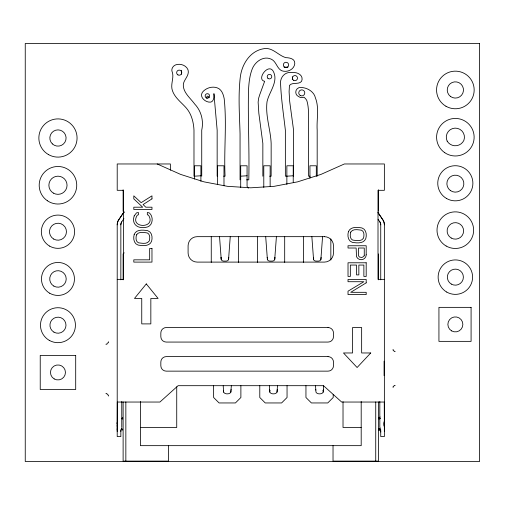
<?xml version="1.0" encoding="UTF-8"?>
<svg xmlns="http://www.w3.org/2000/svg" width="505" height="505" viewBox="0 0 505 505"><rect width="100%" height="100%" fill="white"/><g stroke="black" fill="none" stroke-linecap="round" stroke-linejoin="round"><path stroke-width="0.76" d="M117.21 429.534L117.21 428.84M117.21 423.853L117.21 422.527L117.305 424.358M117.305 426.681L117.21 425.178M117.21 431.447L117.305 402.043L159.921 402.043L178.095 385.687L323.484 385.687L341.658 402.043L384.273 402.043L384.368 431.447M223.197 385.814L223.646 392.101A3.636 2.481 0 0 0 227.13 393.862L228.304 393.78A3.636 2.481 0 0 0 230.867 392.101L230.936 390.769M231.315 385.814L230.867 392.101M269.354 385.814L269.809 392.101A3.636 2.481 0 0 0 273.293 393.862L274.461 393.78A3.636 2.481 0 0 0 277.024 392.101L277.283 389.481M277.479 385.814L277.024 392.101M315.518 385.814L315.966 392.101A3.636 2.481 0 0 0 319.45 393.862L320.625 393.78A3.636 2.481 0 0 0 323.187 392.101L323.446 389.481M323.642 385.814L323.187 392.101M219.536 236.662L221.24 259.62A2.727 2.121 0 0 0 223.841 261.098L225.943 261.098A2.727 2.121 0 0 0 228.544 259.62L228.79 257.38M230.248 236.662L228.544 259.62M267.278 259.097L267.404 259.62A2.727 2.121 0 0 0 270.005 261.098L272.107 261.098A2.727 2.121 0 0 0 274.707 259.62L274.954 257.38M276.405 236.662L274.707 259.62M311.863 236.662L313.561 259.62A2.727 2.121 0 0 0 316.162 261.098L318.264 261.098A2.727 2.121 0 0 0 320.864 259.62L321.111 257.38M322.569 236.662L320.864 259.62M120.846 431.447L121.156 429.496M384.09 422.818L384.273 421.662M384.09 424.402L384.002 423.392M384.002 424.932L384.273 426.681M230.968 390.106L231.12 389.481M124.022 211.904L118.763 219.77A9.09 9.09 0 0 0 117.21 224.845L117.21 436.572L120.846 436.572L120.846 429.837M123.902 212.144L118.763 219.77A9.147 9.109 0 0 0 117.217 224.845M120.846 279.82L120.846 224.845A5.454 5.454 0 0 1 121.781 221.802L123.921 218.621M384.002 422.767L384.368 422.521M384.273 421.019L384.273 422.647M124.211 252.835L123.119 253.927L123.119 279.839M194.545 176.176L200.902 175.778M240.702 176.176L247.065 175.778M286.865 176.176L293.228 175.778M284.081 67.133L287.907 67.133M223.633 176.169L225.072 176.169C223.797 150.376 226.922 124.369 224.188 98.652C223.45 94.984 222.238 90.944 219.006 88.71C213.691 85.49 206.021 87.542 202.347 92.352C199.437 96.783 204.563 101.499 208.805 102.092C213.621 103.241 214.473 97.055 213.924 93.665L217.156 130.151L217.156 176.169M269.645 176.201L271.153 176.201L271.153 143.407C270.573 129.444 265.226 115.683 267.031 101.688C269.209 91.626 279.006 81.28 273.041 70.908C267.921 63.068 256.117 79.771 264.658 81.292L259.753 94.662L258.629 98.235L258.137 102.117L258.831 113.24L262.846 143.407L262.846 176.201M286.853 176.169L285.363 176.169L285.363 130.151C283.633 115.14 281.367 100.154 280.635 85.048C279.385 77.802 284.883 71.028 292.641 72.632C297.679 71.843 303.985 75.605 301.605 81.299C298.657 84.96 292.572 81.816 289.466 85.402L289.1 91.708L289.668 101.29L293.569 130.151L293.569 176.169M310.12 176.169L308.549 176.169L308.549 130.151C307.955 120.367 309.704 109.989 306.794 100.495A11.362 11.362 0 0 0 303.915 97.143A4.766 4.766 0 0 1 298.928 96.714C294.63 95.104 294.724 89.189 299.017 87.624C305.512 86.677 313.965 90.982 315.385 97.819C319.444 107.855 316.483 119.603 317.178 130.151L317.178 176.169M246.604 179.831L248.788 179.831C249.508 149.966 247.816 120.108 248.504 90.25C248.883 83.42 249.489 76.501 251.831 70.025C254.223 62.399 262.972 55.424 271.015 59.079C276.923 61.427 277.005 70.637 283.892 71.268C288.727 71.95 294.314 68.8 294.775 63.636C295.292 58.744 289.491 57.709 285.83 57.646C277.901 55.367 272.107 46.447 262.796 48.89C249.432 51.586 241.529 65.101 240.21 77.852C238.126 96.436 239.553 115.178 240.052 133.812L240.052 179.831M117.21 279.366L123.573 279.366L123.573 190.316L117.21 190.316L117.21 163.967L170.374 163.967L170.374 170.198M384.368 279.366L378.005 279.366L378.005 190.316L384.368 190.316L384.368 163.967L344.385 163.967L320.984 174.395L297.59 181.85L274.19 186.32L250.789 187.809L227.389 186.32L203.995 181.85L180.594 174.395L157.194 163.967M105.911 344.227L106.959 344.227A1.464 1.464 0 0 1 108.423 342.762L108.423 341.721M395.194 351.43L394.146 351.43A1.042 1.042 0 0 0 393.105 350.388L393.105 349.34M395.194 385.429L394.146 385.429A1.042 1.042 0 0 1 393.105 386.47L393.105 387.518M105.911 393.553L106.959 393.553A1.464 1.464 0 0 0 108.423 395.017L108.423 396.065M140.384 427.483L176.731 427.483L176.731 386.836M361.195 427.483L343.021 427.483L343.021 401.69M384.002 424.307L384.09 423.297M124.236 212.334L123.119 211.216L123.119 189.785M378.106 212.775L382.815 219.77A9.09 9.09 0 0 1 384.368 224.845L384.368 436.572L380.732 436.572L380.732 429.711M378.087 219.258L379.804 221.802A5.454 5.454 0 0 1 380.732 224.845L380.732 279.82M377.992 212.561L382.815 219.77A9.147 9.109 0 0 1 384.368 224.845M315.713 389.481L315.865 390.106M269.55 389.481L269.809 392.101M267.158 257.38L267.284 257.904M220.994 257.38L221.24 259.62M380.423 429.496L380.732 431.447M384.09 424.882L384.273 426.037M313.561 259.62L313.441 257.904A2.727 2.121 0 0 0 313.731 258.383M265.699 236.662L267.404 259.62M223.576 390.769L223.646 392.101M384.097 361.151L384.097 375.688M380.202 427.836L380.202 429.155A1.818 1.401 0 0 0 378.914 428.745L378.914 430.184A1.818 1.812 0 0 1 380.732 431.996M379.823 401.488L379.823 427.483M378.914 418.954L378.914 417.515A1.818 1.812 0 0 0 380.202 416.985M378.46 189.785L378.46 211.216M378.46 253.927L378.46 279.839M378.46 401.955L378.46 461.109L333.029 461.109L333.029 445.656M375.733 401.955L375.733 461.109M361.195 401.469L361.195 445.656L140.384 445.656L140.384 401.513M333.205 394.348L333.205 397.498L327.758 402.952L311.402 402.952L305.948 397.498L305.948 385.687M330.844 238.909L330.844 260.037M316.307 176.346L316.307 165.785L309.944 165.785L309.944 178.177M303.587 236.561L303.587 262.385M293.228 182.141L293.228 165.785L286.865 165.785L286.865 184.413M287.048 385.687L287.048 397.498L281.594 402.952L265.239 402.952L259.785 397.498L259.785 385.687M284.687 236.561L284.687 262.385M263.787 187.443L263.787 165.785L270.143 165.785L270.143 185.777A2.727 2.727 0 0 0 270.238 186.478M257.424 236.561L257.424 262.385M240.885 385.687L240.885 397.498L235.431 402.952L219.075 402.952L213.628 397.498L213.628 385.687M240.702 187.582L240.702 165.785L247.065 165.785L247.065 185.777A2.727 2.727 0 0 0 248.428 188.138M238.524 236.561L238.524 262.385M223.986 185.777L223.986 165.785L217.623 165.785L217.623 184.666M211.26 236.561L211.26 262.385M206.987 98.488L206.987 96.215L208.312 96.215L208.47 96.777A2.235 2.235 0 0 0 209.171 97.692M201.729 176.169L201.729 130.151C203.824 120.878 201.299 110.993 194.741 104.087C190.341 97.97 182.475 92.188 183.372 83.798C184.426 79.108 189.615 75.119 188.056 69.93C186.459 65.656 181.352 63.63 177.066 64.482C174.029 64.962 171.353 67.683 171.877 70.896C174.522 76.855 170.848 82.807 171.934 88.823C173.701 97.061 181.099 102.035 186.307 108.032C191.559 114.136 193.585 122.267 193.983 130.151L193.983 176.169M200.902 181.333L200.902 165.785L194.545 165.785L194.545 179.054M181.541 70.29L181.541 74.229M168.556 445.656L168.556 461.109L123.119 461.109L123.119 401.955M125.846 401.955L125.846 461.109M122.664 417.515L122.664 418.954A1.818 1.401 0 0 1 121.383 418.544M122.664 430.184L122.664 429.042A1.818 1.483 0 0 0 121.383 429.477L121.383 428.253M121.755 401.488L121.755 427.483M378.914 429.042A1.818 1.483 0 0 1 380.202 429.477M380.202 418.222A1.818 1.483 0 0 1 378.914 418.658M122.664 418.658A1.818 1.483 0 0 1 121.383 418.222M379.804 221.802A5.486 5.467 0 0 1 380.732 224.845M380.202 418.544A1.818 1.401 0 0 1 379.388 418.91M120.846 224.845A5.486 5.467 0 0 1 121.781 221.802M121.383 429.155A1.818 1.401 0 0 1 121.755 428.934M274.827 257.904A2.727 2.121 0 0 1 274.537 258.383M228.664 257.904A2.727 2.121 0 0 1 228.374 258.383M221.411 258.383A2.727 2.121 0 0 1 221.121 257.904M323.295 390.106A3.636 2.481 0 0 1 322.916 390.681M270.08 390.681A3.636 2.481 0 0 1 269.702 390.106M292.237 79.373A2.55 2.55 0 0 0 292.496 78.761L292.496 77.442A2.55 2.55 0 0 0 292.237 76.823M134.191 215.913C131.079 225.445 139.43 229.491 147.725 226.89C153.192 224.902 153.539 216.241 149.272 212.883L147.334 212.504L147.334 214.776L148.495 215.155C157.036 228.803 128.737 228.803 137.284 215.155L138.439 214.776L138.439 212.504L136.508 212.883L134.191 215.913M134.191 234.465C133.099 238.297 133.692 243.637 138.054 245.064C142.612 245.802 149.505 246.642 151.588 241.283C152.68 237.451 152.087 232.111 147.725 230.678C143.167 229.939 136.268 229.106 134.191 234.465M348.406 231.738C347.314 235.57 347.907 240.91 352.275 242.343C356.827 243.075 363.726 243.915 365.809 238.556C366.895 234.724 366.302 229.384 361.94 227.951C357.382 227.218 350.489 226.379 348.406 231.738M366.194 254.836L365.809 256.729C364.023 260.687 358.31 260.687 356.524 256.729L356.139 248.018L348.021 248.018L348.021 245.746L366.194 245.746L366.194 254.836M136.508 234.844C135.794 237.483 135.517 241.403 138.439 242.791C141.886 243.214 147.125 244.534 149.272 240.904C149.979 238.259 150.263 234.339 147.334 232.95C143.893 232.534 138.648 231.214 136.508 234.844M350.729 232.117C350.015 234.756 349.731 238.676 352.66 240.071C356.107 240.487 361.346 241.807 363.486 238.177C364.2 235.538 364.477 231.618 361.555 230.223C358.108 229.807 352.869 228.487 350.729 232.117M364.263 255.214L363.871 256.351L361.94 257.487L359.617 257.108L358.847 256.351L358.462 255.214L358.462 248.018L364.263 248.018L364.263 255.214M146.292 283.911L134.481 298.449L141.747 298.449L141.747 323.894L150.837 323.894L150.837 298.449L158.103 298.449L146.292 283.911M370.739 352.97L357.104 367.514L343.476 352.97L352.566 352.97L352.566 327.53L361.649 327.53L361.649 352.97L370.739 352.97M151.973 198.875L143.079 204.557L145.787 207.202L151.973 207.202L151.973 209.474L133.8 209.474L133.8 207.202L142.694 207.202L133.8 198.875L133.8 195.845L141.147 202.663L151.973 195.845L151.973 198.875M366.194 282.85L350.729 292.319L366.194 292.319L366.194 294.592L348.021 294.592L348.021 291.183L363.871 281.714L348.021 281.714L348.021 279.442L366.194 279.442L366.194 282.85M479.592 43.499L25.25 43.499L25.25 461.501L479.592 461.501L479.592 43.499M324.393 236.662L197.177 236.662A9.09 9.09 0 0 0 188.094 245.746L188.094 253.018A9.09 9.09 0 0 0 197.177 262.101L324.393 262.101A9.09 9.09 0 0 0 333.483 253.018L333.483 245.746A9.09 9.09 0 0 0 324.393 236.662M151.973 248.473L149.657 248.473L149.657 259.835L133.8 259.835L133.8 262.101L151.973 262.101L151.973 248.473M366.194 262.783L348.021 262.783L348.021 276.418L350.337 276.418L350.337 265.056L356.524 265.056L356.524 274.903L358.847 274.903L358.847 265.056L363.871 265.056L363.871 276.418L366.194 276.418L366.194 262.783M471.083 307.362L438.933 307.362L438.933 341.361L471.083 341.361L471.083 307.362M328.029 327.53L166.284 327.53A5.454 5.454 0 0 0 160.83 332.984L160.83 336.614A5.454 5.454 0 0 0 166.284 342.068L328.029 342.068A5.454 5.454 0 0 0 333.483 336.614L333.483 332.984A5.454 5.454 0 0 0 328.029 327.53M75.7 355.406L40.23 355.406L40.23 389.488L75.7 389.488L75.7 355.406M328.029 356.606L166.284 356.606A5.454 5.454 0 0 0 160.83 362.06L160.83 365.696A5.454 5.454 0 0 0 166.284 371.143L328.029 371.143A5.454 5.454 0 0 0 333.483 365.696L333.483 362.06A5.454 5.454 0 0 0 328.029 356.606M177.924 74.891A2.563 2.563 0 0 0 181.762 72.669A2.563 2.563 0 0 0 177.924 70.454A2.563 2.563 0 0 0 177.924 74.891M267.884 78.25A2.272 2.272 0 0 0 271.684 77.227A2.272 2.272 0 0 0 268.906 74.443A2.272 2.272 0 0 0 267.884 78.25M206.261 97.85A2.235 2.235 0 0 0 209.613 95.912A2.235 2.235 0 0 0 206.261 93.98A2.235 2.235 0 0 0 206.261 97.85M300.26 95.502A3.017 3.017 0 0 0 304.786 92.888A3.017 3.017 0 0 0 300.26 90.275A3.017 3.017 0 0 0 300.26 95.502M284.668 67.234A2.658 2.658 0 0 0 288.658 64.93A2.658 2.658 0 0 0 284.668 62.626A2.658 2.658 0 0 0 284.668 67.234M293.676 80.308A2.55 2.55 0 0 0 297.502 78.098A2.55 2.55 0 0 0 293.676 75.895A2.55 2.55 0 0 0 293.676 80.308M446.167 246.023A18.313 18.313 0 0 0 473.633 230.166A18.313 18.313 0 0 0 446.167 214.309A18.313 18.313 0 0 0 446.167 246.023M451.236 238.038A8.25 8.25 0 0 0 463.609 230.899A8.25 8.25 0 0 0 451.236 223.753A8.25 8.25 0 0 0 451.236 238.038M446.54 198.49A17.568 17.568 0 0 0 472.888 183.277A17.568 17.568 0 0 0 446.54 168.064A17.568 17.568 0 0 0 446.54 198.49M450.346 190.511A8.484 8.484 0 0 0 463.798 184.584A8.484 8.484 0 0 0 451.937 175.898A8.484 8.484 0 0 0 450.346 190.511M48.411 154.549A19.102 19.102 0 0 0 77.069 138.004A19.102 19.102 0 0 0 48.411 121.459A19.102 19.102 0 0 0 48.411 154.549M52.387 143.919A8.13 8.13 0 0 0 65.871 139.879A8.13 8.13 0 0 0 55.632 130.221A8.13 8.13 0 0 0 52.387 143.919M446.742 292.073A17.239 17.239 0 0 0 472.598 277.144A17.239 17.239 0 0 0 446.742 262.221A17.239 17.239 0 0 0 446.742 292.073M451.35 284.1A8.03 8.03 0 0 0 463.388 277.144A8.03 8.03 0 0 0 451.35 270.194A8.03 8.03 0 0 0 451.35 284.1M53.839 286.089A8.25 8.25 0 0 0 66.212 278.943A8.25 8.25 0 0 0 53.839 271.804A8.25 8.25 0 0 0 53.839 286.089M49.717 293.228A16.488 16.488 0 0 0 74.45 278.943A16.488 16.488 0 0 0 49.717 264.664A16.488 16.488 0 0 0 49.717 293.228M49.225 340.332A17.479 17.479 0 0 0 75.441 325.195A17.479 17.479 0 0 0 49.225 310.057A17.479 17.479 0 0 0 49.225 340.332M53.947 332.145A8.03 8.03 0 0 0 65.991 325.195A8.03 8.03 0 0 0 53.947 318.245A8.03 8.03 0 0 0 53.947 332.145M447.152 141.11A9.5 9.5 0 0 0 463.855 140.44A9.09 9.09 0 0 0 454.999 128.131A9.09 9.09 0 0 0 447.152 141.11M444.76 152.699A18.773 18.773 0 0 0 474.081 138.648A18.773 18.773 0 0 0 447.247 120.278A18.773 18.773 0 0 0 444.76 152.699M451.615 330.889A7.493 7.493 0 0 0 462.858 324.399A7.493 7.493 0 0 0 451.615 317.91A7.493 7.493 0 0 0 451.615 330.889M53.719 239.061A8.484 8.484 0 0 0 66.452 231.713A8.484 8.484 0 0 0 53.719 224.365A8.484 8.484 0 0 0 53.719 239.061M49.642 246.118A16.64 16.64 0 0 0 74.601 231.713A16.64 16.64 0 0 0 49.642 217.302A16.64 16.64 0 0 0 49.642 246.118M47.382 200.763A18.773 18.773 0 0 0 76.684 186.667A18.773 18.773 0 0 0 49.818 168.342A18.773 18.773 0 0 0 47.382 200.763M53.416 193.125A9.09 9.09 0 0 0 67.051 185.259A9.09 9.09 0 0 0 53.416 177.388A9.09 9.09 0 0 0 53.416 193.125M54.218 378.933A7.493 7.493 0 0 0 65.454 372.444A7.493 7.493 0 0 0 54.218 365.955A7.493 7.493 0 0 0 54.218 378.933M445.959 106.246A18.805 18.805 0 0 0 474.17 89.959A18.805 18.805 0 0 0 445.959 73.673A18.805 18.805 0 0 0 445.959 106.246M450.51 96.48A8.13 8.13 0 0 0 463.432 90.9A8.13 8.13 0 0 0 452.145 82.498A8.13 8.13 0 0 0 450.51 96.48"/></g></svg>
